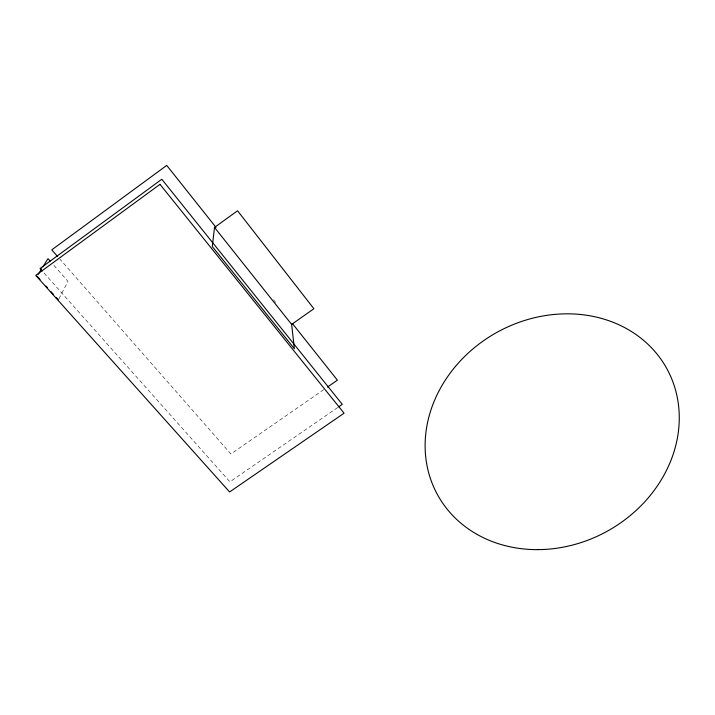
<?xml version="1.0" encoding="UTF-8"?>
<svg xmlns="http://www.w3.org/2000/svg" width="715" height="715" viewBox="0 0 715 715"><rect width="100%" height="100%" fill="white"/><g stroke="black" fill="none" stroke-linecap="round" stroke-linejoin="round"><path stroke-width="0.54" stroke-dasharray="3.58 2.68" d="M58.862 298.897L68.023 281.37L52.99 264.344M323.752 389.63L230.874 453.971L59.845 259.062M337.721 407.523L229.944 481.821L43.016 271.87M273.586 299.844L275.668 302.463"/><path stroke-width="1.07" d="M214.509 227.424L212.301 246.55L294.374 348.732L291.64 324.395L214.509 227.424L237.559 210.773L313.894 308.737L291.64 324.395M38.252 274.292L41.684 268.777M42.829 266.936L47.977 258.669L50.13 261.1M327.399 387.101L337.409 380.166L292.319 323.421M338.633 406.889L342.288 404.368L161.804 179.251L40.049 268.536L42.274 271.039M37.109 276.133L40.04 279.404M45.903 285.955L47.369 287.591M51.024 291.684L53.223 294.142M56.154 297.413L58.353 299.871M57.647 256.551L51.775 249.857L166.738 165.397L216.002 227.388M159.99 184.336L35.75 275.391L229.604 491.965L344.067 413.199L159.99 184.336M537.707 549.629A130.845 113.694 -28.8 0 0 668.757 372.327A130.845 113.694 -28.8 0 0 450.101 373.212A130.845 113.694 -28.8 0 0 537.707 549.629"/></g></svg>
